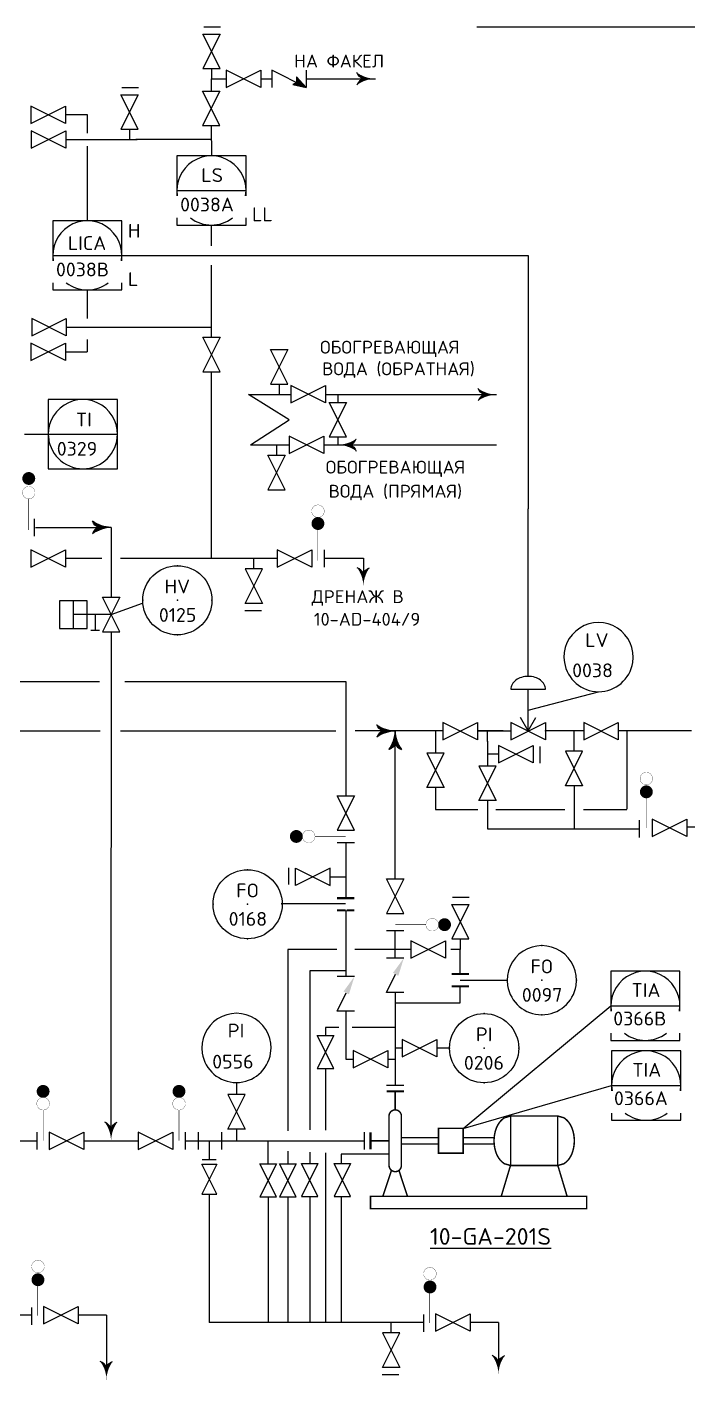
# Model space of a CAD drawing. Extents: x 71 to 279, y 48 to 143.
# Drawn here: x 173.12 to 179.81, y 55.93 to 69.62 of the extents above; entities that cross this region are included whole.
import ezdxf
from ezdxf.enums import TextEntityAlignment as Align

# ---------------------------------------------------------------- set-up
doc = ezdxf.new("R2010")
doc.units = 0
doc.header["$MEASUREMENT"] = 0
doc.linetypes.add('DASH', pattern=[0.15625, 0.09375, -0.0625])
doc.layers.get('0').update_dxf_attribs({"linetype": 'CONTINUOUS'})
for name, color, linetype in [('IN-ATTRIBS', 7, 'CONTINUOUS'), ('IN-INST-TAP', 7, 'CONTINUOUS'), ('IN-MIN-PROC', 7, 'CONTINUOUS'), ('IN-PNEUMATIC', 7, 'CONTINUOUS'), ('IN-TEXT', 51, 'CONTINUOUS')]:
    doc.layers.add(name, color=color, linetype=linetype)
doc.styles.add('ATTRIBS', font='SIMPLEX', dxfattribs={"width": 0.8, "height": 0.125})
doc.styles.add('NARROW', font='simplex', dxfattribs={"width": 0.75, "height": 0.1})
doc.styles.add('S1', font='SIMPLEX.shx')
doc.styles.add('SIMPLEX', font='SIMPLEX')

# ---------------------------------------------------------------- blocks, each defined once
blk = doc.blocks.new('PH35')
at = {"layer": 'IN-ATTRIBS'}
for p in [(0, 0.25), (-0.25, 0), (0, 0), (0.25, 0), (0, -0.25)]:
    blk.add_point(p, dxfattribs=at)
at = {"layer": 'IN-ATTRIBS', "flags": 1}
for tag, style, width, p in [('IDNUM', 'ATTRIBS', 0.8, (0.0087, 0.5838)), ('DWGNO', 'ATTRIBS', 0.8, (0.0029, 0.4474)), ('FILENO', 'ATTRIBS', 0.8, (-0.003, 0.3111)), ('LOC', 'ATTRIBS', 0.8, (-0.0799, -0.422)), ('SIG', 'ATTRIBS', 0.8, (-0.0872, -0.5633)), ('INSTALL', 'ATTRIBS', 0.8, (-0.0872, -0.6994)), ('SERV', 'ATTRIBS', 0.8, (-0.0834, -0.8376)), ('DATE', 'ATTRIBS', 0.8, (-0.0881, -0.9694)), ('DES', 'NARROW', 0.75, (-0.0866, -1.1017)), ('CSYS', 'NARROW', 0.75, (-0.0866, -1.2425))]:
    blk.add_attdef(tag, text='', height=0.1, dxfattribs=dict(at, style=style, width=width)).set_placement(p, align=Align.CENTER)
at = {"layer": 'IN-ATTRIBS', "style": 'ATTRIBS', "flags": 1}
blk.add_attdef('SYSCDI', text='', height=0.1, dxfattribs=at).set_placement((-0.3125, 0.3125), align=Align.RIGHT)
at = {"layer": 'IN-ATTRIBS', "style": 'S1'}
for tag, p in [('XT', (0.3241, 0.2568)), ('A1', (0.3233, 0.1153)), ('A2', (0.3233, -0.0347)), ('A3', (0.3233, -0.1847)), ('RES', (0.3233, -0.3422))]:
    blk.add_attdef(tag, p, '', height=0.1, dxfattribs=at)
at = {"layer": 'IN-ATTRIBS', "style": 'ATTRIBS'}
blk.add_attdef('SYSCDV', text='', height=0.1, dxfattribs=at).set_placement((-0.3125, 0.1411), align=Align.RIGHT)
at = {"layer": 'IN-ATTRIBS', "style": 'S1'}
for tag, p in [('INSTTYPE', (-0.0002, 0.0499)), ('TAGNUM', (0.0019, -0.1561)), ('MD', (0.4017, -0.5655)), ('SZ', (0.4017, -0.6963))]:
    blk.add_attdef(tag, text='', height=0.1, dxfattribs=at).set_placement(p, align=Align.CENTER)
blk = doc.blocks.new('BUBTEXT')
at = {"layer": 'IN-ATTRIBS'}
for p in [(0, 0.25), (-0.25, 0), (0, 0), (0.25, 0), (0, -0.25)]:
    blk.add_point(p, dxfattribs=at)
at = {"layer": 'IN-ATTRIBS', "flags": 1}
for tag, style, width, p in [('IDNUM', 'ATTRIBS', 0.8, (0.0087, 0.5838)), ('DWGNO', 'ATTRIBS', 0.8, (0.0029, 0.4474)), ('FILENO', 'ATTRIBS', 0.8, (-0.003, 0.3111)), ('LOC', 'ATTRIBS', 0.8, (-0.0799, -0.422)), ('SIG', 'ATTRIBS', 0.8, (-0.0872, -0.5633)), ('INSTALL', 'ATTRIBS', 0.8, (-0.0872, -0.6994)), ('SERV', 'ATTRIBS', 0.8, (-0.0834, -0.8376)), ('DATE', 'ATTRIBS', 0.8, (-0.0881, -0.9694)), ('DES', 'NARROW', 0.75, (-0.0866, -1.1017)), ('CSYS', 'NARROW', 0.75, (-0.0866, -1.2425))]:
    blk.add_attdef(tag, text='', height=0.1, dxfattribs=dict(at, style=style, width=width)).set_placement(p, align=Align.CENTER)
at = {"layer": 'IN-ATTRIBS', "style": 'ATTRIBS', "flags": 1}
blk.add_attdef('SYSCDI', text='', height=0.1, dxfattribs=at).set_placement((-0.3125, 0.3125), align=Align.RIGHT)
at = {"layer": 'IN-ATTRIBS', "style": 'S1'}
for tag, p in [('XT', (0.3241, 0.2568)), ('A1', (0.3233, 0.1153)), ('A2', (0.3233, -0.0347)), ('A3', (0.3233, -0.1847)), ('RES', (0.3233, -0.3422))]:
    blk.add_attdef(tag, p, '', height=0.1, dxfattribs=at)
at = {"layer": 'IN-ATTRIBS', "style": 'ATTRIBS'}
blk.add_attdef('SYSCDV', text='', height=0.1, dxfattribs=at).set_placement((-0.3125, 0.1411), align=Align.RIGHT)
at = {"layer": 'IN-ATTRIBS', "style": 'S1'}
for tag, p in [('INSTTYPE', (-0.0002, 0.0499)), ('TAGNUM', (0.0019, -0.1561)), ('MD', (0.4017, -0.5655)), ('SZ', (0.4017, -0.6963))]:
    blk.add_attdef(tag, text='', height=0.1, dxfattribs=at).set_placement(p, align=Align.CENTER)
blk = doc.blocks.new('PH29B')
at = {"linetype": 'Continuous'}
blk.add_line((-0.25, 0), (0.25, 0), dxfattribs=at)
for points in [[(0.25, -0.0384), (0.25, 0.25), (-0.25, 0.25), (-0.25, -0.0384)], [(-0.25, -0.1986), (-0.25, -0.25), (0.25, -0.25), (0.25, -0.1986)]]:
    blk.add_lwpolyline(points)
for start, end in [(351.15289, 188.84711), (232.60374, 307.39626)]:
    blk.add_arc((0, 0), 0.25, start, end)

msp = doc.modelspace()

# ---------------------------------------------------------------- hatches: boundary and pattern name
h = msp.add_hatch()
h.set_pattern_fill('ANSI35', color=2, scale=0.00014, style=0)
h.set_pattern_definition([(45, (-820.7504104, -353.7847608), (-0.0006286179285, 0.0006286179285), []), (45, (-820.74978175, -353.7847608), (-0.0006286179285, 0.0006286179285), [0.00111125, -0.00022225, 0, -0.00022225])])
edge = h.paths.add_edge_path()
edge.add_line((175.948, 69.013), (175.847, 69.121))
edge.add_line((175.813, 69.044), (175.945, 69.014))
edge.add_line((175.847, 69.065), (175.813, 69.044))
edge.add_line((175.847, 69.121), (175.847, 69.065))

# ---------------------------------------------------------------- linework, layer by layer
at = {"color": 2}
for p, q in [((175.079, 69.625), (174.91, 69.625)), ((174.988, 69.204), (174.988, 69.098)), ((175.598, 69.188), (175.598, 69.013)), ((175.948, 69.013), (175.598, 69.188)), ((175.948, 69.188), (175.948, 69.013)), ((175.847, 69.065), (175.813, 69.044)), ((175.813, 69.044), (175.945, 69.014)), ((175.847, 69.121), (175.847, 69.065)), ((175.948, 69.013), (175.847, 69.121)), ((174.25, 69.011), (174.081, 69.011)), ((174.159, 68.59), (174.159, 68.485)), ((175.675, 65.904), (175.675, 66.009)), ((175.648, 65.29), (175.648, 65.395)), ((173.198, 64.472), (173.198, 64.647)), ((175.417, 64.141), (175.417, 64.247)), ((176.128, 64.334), (176.128, 64.159)), ((173.589, 63.817), (173.589, 63.537)), ((175.326, 63.72), (175.495, 63.72)), ((173.973, 63.677), (173.589, 63.677)), ((173.812, 63.677), (173.812, 63.521)), ((173.768, 63.521), (173.856, 63.521)), ((178.018, 62.921), (178.368, 62.921)), ((178.193, 62.499), (178.193, 62.921)), ((177.68, 62.411), (177.33, 62.586)), ((177.33, 62.586), (177.33, 62.411)), ((177.33, 62.411), (177.68, 62.586)), ((177.68, 62.586), (177.68, 62.411)), ((178.368, 62.411), (178.018, 62.586)), ((178.018, 62.411), (178.368, 62.586)), ((178.018, 62.586), (178.018, 62.411)), ((178.368, 62.586), (178.368, 62.411)), ((179.105, 62.411), (178.755, 62.586)), ((178.755, 62.586), (178.755, 62.411)), ((178.755, 62.411), (179.105, 62.586)), ((179.105, 62.586), (179.105, 62.411)), ((178.314, 62.173), (178.314, 62.342)), ((177.893, 62.264), (177.787, 62.264)), ((179.317, 61.597), (179.317, 61.422)), ((179.448, 61.606), (179.448, 61.431)), ((179.798, 61.431), (179.448, 61.606)), ((179.448, 61.431), (179.798, 61.606)), ((179.798, 61.606), (179.798, 61.431)), ((176.26, 61.369), (176.435, 61.369)), ((175.768, 61.113), (175.768, 60.944)), ((176.189, 61.022), (176.347, 61.022)), ((177.597, 60.815), (177.428, 60.815)), ((176.935, 60.476), (176.76, 60.476)), ((176.935, 60.201), (176.76, 60.201)), ((176.435, 60.014), (176.26, 60.014)), ((176.76, 59.851), (176.852, 60.036)), ((176.935, 59.851), (176.76, 59.851)), ((176.919, 59.288), (176.847, 59.288)), ((176.76, 58.913), (176.935, 58.913)), ((173.222, 58.438), (173.222, 58.263)), ((174.722, 58.438), (174.722, 58.263)), ((174.854, 58.438), (174.854, 58.263)), ((174.965, 58.351), (174.965, 58.163)), ((175.09, 58.438), (175.09, 58.263)), ((175.241, 58.469), (175.241, 58.347)), ((176.535, 58.263), (176.535, 58.438)), ((174.895, 58.163), (175.035, 58.163)), ((173.167, 56.664), (173.167, 56.489)), ((177.134, 56.592), (177.134, 56.417)), ((176.807, 56.407), (176.807, 56.513)), ((176.716, 55.986), (176.885, 55.986))]:
    msp.add_line(p, q, dxfattribs=at)
at = {"color": 5}
for p, q in [((180.233, 69.622), (177.673, 69.622)), ((174.988, 69.101), (175.137, 69.101)), ((174.988, 68.977), (174.988, 69.101)), ((175.487, 69.101), (175.598, 69.101)), ((175.948, 69.101), (176.647, 69.101)), ((174.988, 68.473), (174.988, 68.627)), ((173.514, 68.488), (174.238, 68.488)), ((174.988, 68.488), (174.222, 68.488)), ((173.519, 66.588), (174.278, 66.588)), ((174.222, 66.588), (174.988, 66.588)), ((174.988, 64.247), (174.988, 66.135)), ((176.267, 65.475), (176.267, 65.395)), ((173.206, 64.559), (173.847, 64.559)), ((173.972, 64.559), (173.972, 63.852)), ((173.51, 64.247), (173.879, 64.247)), ((174.066, 64.247), (175.653, 64.247)), ((176.128, 64.247), (176.526, 64.247)), ((176.526, 64.247), (176.526, 64.09)), ((173.973, 63.502), (173.972, 61.319)), ((169.491, 63.001), (173.856, 63.001)), ((174.112, 63.001), (176.347, 63.001)), ((176.347, 63.001), (176.347, 61.844)), ((170.222, 62.499), (173.861, 62.499)), ((174.066, 62.499), (176.245, 62.499)), ((177.33, 62.499), (176.441, 62.499)), ((177.255, 62.499), (177.255, 62.276)), ((177.68, 62.499), (178.018, 62.499)), ((177.94, 62.499), (177.68, 62.499)), ((177.782, 62.393), (177.782, 62.499)), ((178.755, 62.499), (178.368, 62.499)), ((178.657, 62.294), (178.657, 62.499)), ((179.846, 62.499), (179.11, 62.499)), ((179.192, 62.499), (179.192, 61.708)), ((176.847, 61.001), (176.847, 62.374)), ((177.782, 62.397), (177.782, 62.144)), ((177.255, 61.926), (177.255, 61.704)), ((178.657, 61.944), (178.657, 61.509)), ((177.782, 61.794), (177.782, 61.509)), ((177.255, 61.704), (177.683, 61.704)), ((177.866, 61.704), (178.362, 61.704)), ((178.362, 61.704), (178.565, 61.704)), ((178.753, 61.704), (179.192, 61.704)), ((177.782, 61.509), (179.317, 61.509)), ((180.727, 61.525), (179.798, 61.525)), ((176.347, 61.369), (176.347, 60.81)), ((173.972, 58.444), (173.972, 61.316)), ((176.347, 61.101), (176.347, 60.81)), ((176.347, 60.682), (176.347, 60.288)), ((176.847, 60.201), (176.847, 60.476)), ((175.762, 60.286), (175.762, 60.14)), ((176.257, 60.286), (175.762, 60.286)), ((176.347, 60.303), (176.347, 60.014)), ((176.847, 60.286), (176.44, 60.286)), ((177.007, 60.288), (176.847, 60.288)), ((177.506, 60.288), (177.41, 60.288)), ((177.506, 60.394), (177.506, 60.288)), ((177.506, 60.038), (177.506, 60.288)), ((175.762, 60.14), (175.762, 58.453)), ((175.982, 60.072), (175.982, 58.462)), ((176.137, 60.072), (175.982, 60.072)), ((176.345, 60.072), (175.982, 60.072)), ((176.847, 59.851), (176.847, 58.913)), ((177.506, 59.748), (177.506, 59.913)), ((176.847, 59.748), (177.506, 59.748)), ((176.347, 59.662), (176.347, 59.177)), ((176.143, 59.497), (176.143, 59.417)), ((176.277, 59.497), (176.143, 59.497)), ((176.847, 59.497), (176.413, 59.497)), ((176.347, 59.177), (176.422, 59.177)), ((176.772, 59.177), (176.847, 59.177)), ((176.143, 59.087), (176.143, 58.458)), ((170.535, 58.351), (173.222, 58.351)), ((173.697, 58.351), (174.247, 58.351)), ((174.722, 58.351), (176.535, 58.351)), ((175.563, 58.118), (175.563, 58.35)), ((175.762, 58.246), (175.762, 58.118)), ((175.982, 58.236), (175.982, 58.121)), ((176.143, 58.229), (176.143, 56.513)), ((176.785, 58.214), (176.302, 58.214)), ((176.302, 58.214), (176.302, 58.121)), ((174.966, 57.811), (174.966, 56.513)), ((175.563, 57.785), (175.563, 56.513)), ((175.762, 57.785), (175.762, 56.513)), ((175.982, 57.788), (175.982, 56.513)), ((176.302, 57.788), (176.302, 56.513)), ((173.167, 56.586), (172.841, 56.586)), ((173.926, 56.586), (173.639, 56.586)), ((173.926, 56.586), (173.926, 56.055)), ((177.134, 56.513), (174.966, 56.513)), ((177.892, 56.513), (177.606, 56.513)), ((177.892, 56.513), (177.892, 56.113))]:
    msp.add_line(p, q, dxfattribs=at)
at = {"linetype": 'Continuous'}
for p, q in [((174.988, 68.8), (174.988, 68.803)), ((174.638, 67.97), (175.338, 67.97)), ((173.382, 67.313), (174.082, 67.313)), ((173.097, 65.504), (173.337, 65.504)), ((173.337, 65.504), (174.037, 65.504)), ((178.193, 62.499), (178.116, 62.637)), ((178.193, 62.499), (178.269, 62.637)), ((173.464, 56.586), (173.464, 56.586)), ((177.431, 56.513), (177.43, 56.513))]:
    msp.add_line(p, q, dxfattribs=at)
at = {"color": 5, "linetype": 'Continuous'}
for p, q in [((174.988, 68.473), (174.988, 68.32)), ((175.362, 65.904), (175.792, 65.904)), ((175.773, 65.648), (175.362, 65.904)), ((176.142, 65.904), (176.212, 65.904)), ((176.212, 65.904), (177.874, 65.904)), ((176.267, 65.904), (176.267, 65.825)), ((175.384, 65.395), (175.773, 65.648)), ((175.384, 65.395), (175.774, 65.395)), ((176.122, 65.395), (177.872, 65.395))]:
    msp.add_line(p, q, dxfattribs=at)
for p, q in [((174.082, 67.313), (178.193, 67.313)), ((173.973, 63.677), (174.29, 63.792)), ((176.343, 60.75), (175.694, 60.75)), ((177.535, 58.476), (179.029, 59.717)), ((177.535, 58.476), (179.037, 58.91))]:
    msp.add_line(p, q)
at = {"color": 6}
for p, q in [((178.014, 58.601), (178.014, 58.101)), ((178.493, 58.101), (178.493, 58.601))]:
    msp.add_line(p, q, dxfattribs=at)
at = {"color": 2}
for points in [[(175.075, 69.204), (174.9, 69.554), (175.075, 69.554), (174.9, 69.204)], [(175.137, 69.012), (175.487, 69.187), (175.487, 69.012), (175.137, 69.187)], [(174.246, 68.59), (174.071, 68.94), (174.246, 68.94), (174.071, 68.59)], [(175.074, 68.627), (174.899, 68.977), (175.074, 68.977), (174.899, 68.627)], [(173.16, 68.65), (173.51, 68.825), (173.51, 68.65), (173.16, 68.825)], [(173.164, 68.4), (173.514, 68.575), (173.514, 68.4), (173.164, 68.575)], [(173.169, 66.5), (173.519, 66.675), (173.519, 66.5), (173.169, 66.675)], [(173.16, 66.25), (173.51, 66.425), (173.51, 66.25), (173.16, 66.425)], [(175.075, 66.135), (174.9, 66.485), (175.075, 66.485), (174.9, 66.135)], [(175.762, 66.359), (175.587, 66.009), (175.762, 66.009), (175.587, 66.359)], [(176.142, 65.821), (175.792, 65.996), (175.792, 65.821), (176.142, 65.996)], [(176.354, 65.825), (176.179, 65.475), (176.354, 65.475), (176.179, 65.825)], [(176.124, 65.309), (175.774, 65.484), (175.774, 65.309), (176.124, 65.484)], [(175.735, 65.29), (175.56, 64.94), (175.735, 64.94), (175.56, 65.29)], [(173.16, 64.159), (173.51, 64.334), (173.51, 64.159), (173.16, 64.334)], [(175.653, 64.159), (176.003, 64.334), (176.003, 64.159), (175.653, 64.334)], [(175.33, 64.141), (175.505, 63.791), (175.33, 63.791), (175.505, 64.141)], [(174.06, 63.502), (173.885, 63.852), (174.06, 63.852), (173.885, 63.502)], [(173.449, 63.817), (173.449, 63.537), (173.729, 63.537), (173.729, 63.817)], [(177.893, 62.176), (178.243, 62.351), (178.243, 62.176), (177.893, 62.351)], [(177.168, 62.276), (177.343, 61.926), (177.168, 61.926), (177.343, 62.276)], [(178.569, 62.294), (178.744, 61.944), (178.569, 61.944), (178.744, 62.294)], [(177.694, 62.144), (177.869, 61.794), (177.694, 61.794), (177.869, 62.144)], [(176.435, 61.494), (176.26, 61.844), (176.435, 61.844), (176.26, 61.494)], [(176.189, 61.109), (175.839, 60.934), (175.839, 61.109), (176.189, 60.934)], [(176.935, 60.651), (176.76, 61.001), (176.935, 61.001), (176.76, 60.651)], [(177.594, 60.394), (177.419, 60.744), (177.594, 60.744), (177.419, 60.394)], [(177.007, 60.201), (177.357, 60.376), (177.357, 60.201), (177.007, 60.376)], [(176.226, 59.084), (176.059, 59.417), (176.226, 59.417), (176.059, 59.084)], [(176.919, 59.201), (177.269, 59.376), (177.269, 59.201), (176.919, 59.376)], [(176.422, 59.089), (176.772, 59.264), (176.772, 59.089), (176.422, 59.264)], [(175.154, 58.819), (175.329, 58.469), (175.154, 58.469), (175.329, 58.819)], [(173.347, 58.263), (173.697, 58.438), (173.697, 58.263), (173.347, 58.438)], [(174.247, 58.263), (174.597, 58.438), (174.597, 58.263), (174.247, 58.438)], [(175.041, 57.811), (174.89, 58.113), (175.041, 58.113), (174.89, 57.811)], [(175.645, 57.785), (175.479, 58.118), (175.645, 58.118), (175.479, 57.785)], [(175.845, 57.785), (175.678, 58.118), (175.845, 58.118), (175.678, 57.785)], [(176.065, 57.788), (175.899, 58.121), (176.065, 58.121), (175.899, 57.788)], [(176.395, 57.788), (176.229, 58.121), (176.395, 58.121), (176.229, 57.788)], [(173.289, 56.498), (173.639, 56.673), (173.639, 56.498), (173.289, 56.673)], [(177.256, 56.425), (177.606, 56.6), (177.606, 56.425), (177.256, 56.6)], [(176.72, 56.407), (176.895, 56.057), (176.72, 56.057), (176.895, 56.407)]]:
    msp.add_lwpolyline(points, close=True, dxfattribs=at)
at = {"color": 5}
for points in [[(176.522, 69.101, -0.206864), (176.46, 69.163)], [(176.522, 69.101, 0.206864), (176.46, 69.038)], [(177.749, 65.904, -0.206864), (177.686, 65.966)], [(177.749, 65.904, 0.206864), (177.686, 65.841)], [(176.392, 65.395, 0.206864), (176.454, 65.458)], [(176.392, 65.395, -0.206864), (176.454, 65.333)], [(173.847, 64.559, -0.206864), (173.785, 64.622)], [(173.972, 64.559, -0.150368), (173.785, 64.622)], [(173.847, 64.559, 0.206864), (173.785, 64.497)], [(176.526, 64.09, 0.206864), (176.463, 64.152)], [(176.526, 64.09, -0.206864), (176.588, 64.152)], [(176.722, 62.499, -0.206864), (176.66, 62.561)], [(176.722, 62.499, 0.206864), (176.66, 62.436)], [(176.847, 62.499, 0.150368), (176.66, 62.436)], [(176.847, 62.499, 0.150368), (176.91, 62.311)], [(176.847, 62.374, -0.206864), (176.785, 62.311)], [(176.847, 62.374, 0.206864), (176.91, 62.311)], [(173.972, 58.476, 0.206864), (173.91, 58.538)], [(173.972, 58.476, -0.206864), (174.035, 58.538)], [(177.892, 56.113, 0.206864), (177.83, 56.176)], [(177.892, 56.113, -0.206864), (177.955, 56.176)], [(173.926, 56.055, 0.206864), (173.863, 56.117)], [(173.926, 56.055, -0.206864), (173.988, 56.117)]]:
    msp.add_lwpolyline(points, format="xyb", dxfattribs=at)
for points in [[(175.338, 67.916), (175.338, 68.32), (174.638, 68.32), (174.638, 67.916)], [(174.082, 67.259), (174.082, 67.663), (173.382, 67.663), (173.382, 67.259)], [(174.638, 67.692), (174.638, 67.62), (175.338, 67.62), (175.338, 67.692)], [(173.382, 67.035), (173.382, 66.963), (174.082, 66.963), (174.082, 67.035)], [(174.037, 65.45), (174.037, 65.854), (173.337, 65.854), (173.337, 65.45)], [(173.337, 65.45), (173.337, 65.154), (174.037, 65.154), (174.037, 65.45)]]:
    msp.add_lwpolyline(points)
at = {"color": 2}
for points, const_width in [([(173.172, 65.055, 1), (173.107, 65.055, 1)], 0.065), ([(173.203, 64.912, 1), (173.076, 64.912, 1)], 0.0025), ([(176.129, 64.724, 1), (176.002, 64.724, 1)], 0.0025), ([(176.098, 64.599, 1), (176.033, 64.599, 1)], 0.065), ([(179.325, 62.017, 1), (179.452, 62.017, 1)], 0.0025), ([(179.356, 61.883, 1), (179.421, 61.883, 1)], 0.065), ([(175.847, 61.399, 1), (175.847, 61.464, 1)], 0.065), ([(175.972, 61.368, 1), (175.972, 61.496, 1)], 0.0025), ([(177.222, 60.602, 1), (177.222, 60.474, 1)], 0.0025), ([(177.347, 60.571, 1), (177.347, 60.506, 1)], 0.065), ([(173.252, 58.851, 1), (173.317, 58.851, 1)], 0.065), ([(174.627, 58.851, 1), (174.692, 58.851, 1)], 0.065), ([(173.221, 58.726, 1), (173.349, 58.726, 1)], 0.0025), ([(174.596, 58.726, 1), (174.724, 58.726, 1)], 0.0025), ([(173.169, 57.078, 1), (173.297, 57.078, 1)], 0.0025), ([(173.2, 56.944, 1), (173.265, 56.944, 1)], 0.065), ([(177.135, 57.005, 1), (177.263, 57.005, 1)], 0.0025), ([(177.167, 56.871, 1), (177.232, 56.871, 1)], 0.065)]:
    msp.add_lwpolyline(points, format="xyb", close=True, dxfattribs=dict(at, const_width=const_width))
for points, const_width in [([(173.139, 64.846), (173.139, 64.534)], 0.005), ([(176.065, 64.536), (176.065, 64.224)], 0.005), ([(179.386, 61.831), (179.386, 61.518)], 0.005), ([(176.035, 61.432), (176.347, 61.432)], 0.005), ([(176.26, 60.807), (176.435, 60.807)], 0.021), ([(176.26, 60.683), (176.347, 60.683)], 0.021), ([(176.356, 60.683), (176.435, 60.683)], 0.021), ([(177.16, 60.538), (176.847, 60.538)], 0.005), ([(177.419, 60.038), (177.594, 60.038)], 0.021), ([(177.419, 59.913), (177.594, 59.913)], 0.021), ([(173.285, 58.663), (173.285, 58.351)], 0.005), ([(174.66, 58.663), (174.66, 58.351)], 0.005), ([(173.23, 56.892), (173.23, 56.579)], 0.005), ([(177.196, 56.819), (177.196, 56.507)], 0.005)]:
    msp.add_lwpolyline(points, dxfattribs=dict(at, const_width=const_width))
msp.add_lwpolyline([(178.368, 62.921, 0.126822), (178.355, 62.969, 0.10607), (178.317, 63.014, 0.085783), (178.262, 63.042, 0.075445), (178.193, 63.052, 0.075445), (178.124, 63.042, 0.085783), (178.069, 63.014, 0.10607), (178.03, 62.969, 0.126822), (178.018, 62.921)], format="xyb", dxfattribs=at)
msp.add_lwpolyline([(176.435, 59.664), (176.26, 59.664), (176.352, 59.849)], dxfattribs=at)
at = {"color": 6}
for points, const_width in [([(176.76, 58.851), (176.935, 58.851)], 0.021), ([(176.847, 58.663), (176.847, 58.851)], 0.015), ([(176.597, 58.263), (176.597, 58.438)], 0.021), ([(176.785, 58.351), (176.597, 58.351)], 0.015), ([(176.91, 58.382), (177.285, 58.382)], 0.015), ([(177.853, 58.382), (177.535, 58.382)], 0.015), ([(176.91, 58.319), (177.285, 58.319)], 0.015), ([(177.853, 58.319), (177.535, 58.319)], 0.015), ([(178.014, 58.101), (177.92, 57.788)], 0.015), ([(178.493, 58.101), (178.587, 57.788)], 0.015), ([(176.81, 58.051), (176.722, 57.788)], 0.015), ([(176.885, 58.051), (176.972, 57.788)], 0.015)]:
    msp.add_lwpolyline(points, dxfattribs=dict(at, const_width=const_width))
at = {"color": 6, "const_width": 0.015}
for points in [[(176.785, 58.601), (176.785, 58.101, 1), (176.91, 58.101), (176.91, 58.601, 1)], [(178.014, 58.601), (177.954, 58.584, 0.107118), (177.896, 58.527, 0.079807), (177.861, 58.45, 0.067453), (177.847, 58.351, 0.067453), (177.861, 58.251, 0.079807), (177.896, 58.174, 0.107118), (177.954, 58.118), (178.014, 58.101), (178.493, 58.101), (178.553, 58.118, 0.107118), (178.611, 58.174, 0.079807), (178.646, 58.251, 0.067453), (178.66, 58.351, 0.067453), (178.646, 58.45, 0.079807), (178.611, 58.527, 0.107118), (178.553, 58.584), (178.493, 58.601)]]:
    msp.add_lwpolyline(points, format="xyb", close=True, dxfattribs=at)
for points in [[(177.285, 58.226), (177.535, 58.226), (177.535, 58.476), (177.285, 58.476)], [(176.597, 57.663), (178.785, 57.663), (178.785, 57.788), (176.597, 57.788)]]:
    msp.add_lwpolyline(points, close=True, dxfattribs=at)
for centre in [(174.643, 63.822), (175.354, 60.745), (177.747, 59.288)]:
    msp.add_circle(centre, 0.35)
at = {"linetype": 'Continuous'}
for centre in [(174.988, 67.97), (173.732, 67.313)]:
    msp.add_arc(centre, 0.35, 351.1529, 188.8471, dxfattribs=at)
for centre, start, end in [((174.988, 67.97), 232.6037, 307.3963), ((173.732, 67.313), 232.6037, 307.3963), ((173.687, 65.504), 351.1529, 188.8471), ((173.687, 65.504), 180, 0), ((178.905, 63.247), 351.1529, 188.8471), ((178.905, 63.247), 188.8471, 351.1529), ((178.331, 59.976), 351.1529, 188.8471), ((178.331, 59.976), 188.8471, 351.1529), ((175.241, 59.291), 351.1529, 188.8471), ((175.241, 59.291), 188.8471, 351.1529)]:
    msp.add_arc(centre, 0.35, start, end)
at = {"color": 5}
for centre, start, end in [((173.98, 64.223), 91.3322, 125.5377), ((176.855, 62.835), 234.4623, 268.6678), ((176.511, 62.507), 324.4623, 358.6678)]:
    msp.add_arc(centre, 0.336, start, end, dxfattribs=at)
for p in [(178.018, 62.499), (178.368, 62.499)]:
    msp.add_point(p)
for points in [[(176.494, 69.142), (176.468, 69.147), (176.46, 69.163)], [(176.494, 69.06), (176.468, 69.055), (176.46, 69.038)], [(176.53, 69.125), (176.478, 69.132), (176.494, 69.142), (176.468, 69.147)], [(176.53, 69.077), (176.478, 69.069), (176.494, 69.06), (176.468, 69.055)], [(176.568, 69.112), (176.491, 69.12), (176.53, 69.125), (176.478, 69.132)], [(176.568, 69.09), (176.491, 69.082), (176.53, 69.077), (176.478, 69.069)], [(176.607, 69.104), (176.506, 69.109), (176.568, 69.112), (176.491, 69.12)], [(176.607, 69.098), (176.506, 69.093), (176.568, 69.09), (176.491, 69.082)], [(176.647, 69.101), (176.522, 69.101), (176.607, 69.104), (176.506, 69.109)], [(176.647, 69.101), (176.522, 69.101), (176.607, 69.098), (176.506, 69.093)], [(177.72, 65.945), (177.694, 65.95), (177.686, 65.966)], [(177.757, 65.928), (177.705, 65.935), (177.72, 65.945), (177.694, 65.95)], [(177.757, 65.88), (177.705, 65.872), (177.72, 65.863), (177.694, 65.858)], [(177.795, 65.915), (177.718, 65.922), (177.757, 65.928), (177.705, 65.935)], [(177.795, 65.892), (177.718, 65.885), (177.757, 65.88), (177.705, 65.872)], [(177.834, 65.907), (177.733, 65.912), (177.795, 65.915), (177.718, 65.922)], [(177.834, 65.9), (177.733, 65.896), (177.795, 65.892), (177.718, 65.885)], [(177.874, 65.904), (177.749, 65.904), (177.834, 65.907), (177.733, 65.912)], [(177.874, 65.904), (177.749, 65.904), (177.834, 65.9), (177.733, 65.896)], [(177.72, 65.863), (177.694, 65.858), (177.686, 65.841)], [(176.267, 65.395), (176.392, 65.395), (176.307, 65.399), (176.408, 65.403)], [(176.267, 65.395), (176.392, 65.395), (176.307, 65.392), (176.408, 65.387)], [(176.307, 65.399), (176.408, 65.403), (176.346, 65.407), (176.423, 65.414)], [(176.307, 65.392), (176.408, 65.387), (176.346, 65.384), (176.423, 65.377)], [(176.346, 65.407), (176.423, 65.414), (176.384, 65.419), (176.436, 65.427)], [(176.346, 65.384), (176.423, 65.377), (176.384, 65.371), (176.436, 65.364)], [(176.384, 65.419), (176.436, 65.427), (176.42, 65.436), (176.446, 65.441)], [(176.384, 65.371), (176.436, 65.364), (176.42, 65.354), (176.446, 65.349)], [(176.42, 65.436), (176.446, 65.441), (176.454, 65.458)], [(176.42, 65.354), (176.446, 65.349), (176.454, 65.333)], [(173.819, 64.601), (173.793, 64.606), (173.785, 64.622)], [(173.819, 64.518), (173.793, 64.513), (173.785, 64.497)], [(173.855, 64.583), (173.803, 64.591), (173.819, 64.601), (173.793, 64.606)], [(173.855, 64.535), (173.803, 64.528), (173.819, 64.518), (173.793, 64.513)], [(173.893, 64.571), (173.816, 64.578), (173.855, 64.583), (173.803, 64.591)], [(173.893, 64.548), (173.816, 64.541), (173.855, 64.535), (173.803, 64.528)], [(173.932, 64.563), (173.831, 64.567), (173.893, 64.571), (173.816, 64.578)], [(173.932, 64.556), (173.831, 64.551), (173.893, 64.548), (173.816, 64.541)], [(173.972, 64.559), (173.847, 64.559), (173.932, 64.563), (173.831, 64.567)], [(173.972, 64.559), (173.847, 64.559), (173.932, 64.556), (173.831, 64.551)], [(176.484, 64.118), (176.479, 64.144), (176.463, 64.152)], [(176.501, 64.082), (176.494, 64.134), (176.484, 64.118), (176.479, 64.144)], [(176.514, 64.044), (176.507, 64.121), (176.501, 64.082), (176.494, 64.134)], [(176.522, 64.005), (176.517, 64.106), (176.514, 64.044), (176.507, 64.121)], [(176.526, 63.965), (176.526, 64.09), (176.522, 64.005), (176.517, 64.106)], [(176.526, 63.965), (176.526, 64.09), (176.529, 64.005), (176.534, 64.106)], [(176.529, 64.005), (176.534, 64.106), (176.537, 64.044), (176.544, 64.121)], [(176.537, 64.044), (176.544, 64.121), (176.55, 64.082), (176.557, 64.134)], [(176.55, 64.082), (176.557, 64.134), (176.567, 64.118), (176.572, 64.144)], [(176.567, 64.118), (176.572, 64.144), (176.588, 64.152)], [(176.694, 62.54), (176.668, 62.545), (176.66, 62.561)], [(176.694, 62.458), (176.668, 62.453), (176.66, 62.436)], [(176.73, 62.523), (176.678, 62.53), (176.694, 62.54), (176.668, 62.545)], [(176.73, 62.475), (176.678, 62.467), (176.694, 62.458), (176.668, 62.453)], [(176.768, 62.51), (176.691, 62.518), (176.73, 62.523), (176.678, 62.53)], [(176.768, 62.488), (176.691, 62.48), (176.73, 62.475), (176.678, 62.467)], [(176.807, 62.502), (176.706, 62.507), (176.768, 62.51), (176.691, 62.518)], [(176.807, 62.496), (176.706, 62.491), (176.768, 62.488), (176.691, 62.48)], [(176.847, 62.499), (176.722, 62.499), (176.807, 62.502), (176.706, 62.507)], [(176.847, 62.499), (176.722, 62.499), (176.807, 62.496), (176.706, 62.491)], [(176.844, 62.459), (176.839, 62.358), (176.836, 62.42), (176.829, 62.343)], [(176.847, 62.499), (176.847, 62.374), (176.844, 62.459), (176.839, 62.358)], [(176.847, 62.499), (176.847, 62.374), (176.851, 62.459), (176.855, 62.358)], [(176.851, 62.459), (176.855, 62.358), (176.859, 62.42), (176.866, 62.343)], [(176.806, 62.345), (176.801, 62.319), (176.785, 62.311)], [(176.823, 62.382), (176.816, 62.33), (176.806, 62.345), (176.801, 62.319)], [(176.836, 62.42), (176.829, 62.343), (176.823, 62.382), (176.816, 62.33)], [(176.859, 62.42), (176.866, 62.343), (176.871, 62.382), (176.879, 62.33)], [(176.871, 62.382), (176.879, 62.33), (176.888, 62.345), (176.894, 62.319)], [(176.888, 62.345), (176.894, 62.319), (176.91, 62.311)], [(173.931, 58.504), (173.926, 58.53), (173.91, 58.538)], [(173.948, 58.468), (173.941, 58.52), (173.931, 58.504), (173.926, 58.53)], [(173.961, 58.43), (173.954, 58.507), (173.948, 58.468), (173.941, 58.52)], [(173.969, 58.391), (173.964, 58.492), (173.961, 58.43), (173.954, 58.507)], [(173.972, 58.351), (173.972, 58.476), (173.969, 58.391), (173.964, 58.492)], [(173.972, 58.351), (173.972, 58.476), (173.976, 58.391), (173.98, 58.492)], [(173.976, 58.391), (173.98, 58.492), (173.984, 58.43), (173.991, 58.507)], [(173.984, 58.43), (173.991, 58.507), (173.996, 58.468), (174.004, 58.52)], [(173.996, 58.468), (174.004, 58.52), (174.013, 58.504), (174.019, 58.53)], [(174.013, 58.504), (174.019, 58.53), (174.035, 58.538)], [(177.851, 56.142), (177.846, 56.167), (177.83, 56.176)], [(177.868, 56.105), (177.861, 56.157), (177.851, 56.142), (177.846, 56.167)], [(177.881, 56.067), (177.874, 56.144), (177.868, 56.105), (177.861, 56.157)], [(177.904, 56.067), (177.911, 56.144), (177.916, 56.105), (177.924, 56.157)], [(177.916, 56.105), (177.924, 56.157), (177.934, 56.142), (177.939, 56.167)], [(177.934, 56.142), (177.939, 56.167), (177.955, 56.176)], [(173.885, 56.083), (173.88, 56.109), (173.863, 56.117)], [(173.902, 56.047), (173.894, 56.099), (173.885, 56.083), (173.88, 56.109)], [(173.915, 56.009), (173.907, 56.086), (173.902, 56.047), (173.894, 56.099)], [(173.923, 55.97), (173.918, 56.071), (173.915, 56.009), (173.907, 56.086)], [(173.926, 55.93), (173.926, 56.055), (173.923, 55.97), (173.918, 56.071)], [(173.926, 55.93), (173.926, 56.055), (173.929, 55.97), (173.934, 56.071)], [(173.929, 55.97), (173.934, 56.071), (173.937, 56.009), (173.945, 56.086)], [(173.937, 56.009), (173.945, 56.086), (173.95, 56.047), (173.957, 56.099)], [(173.95, 56.047), (173.957, 56.099), (173.967, 56.083), (173.972, 56.109)], [(173.967, 56.083), (173.972, 56.109), (173.988, 56.117)], [(177.889, 56.028), (177.884, 56.129), (177.881, 56.067), (177.874, 56.144)], [(177.892, 55.988), (177.892, 56.113), (177.889, 56.028), (177.884, 56.129)], [(177.892, 55.988), (177.892, 56.113), (177.896, 56.028), (177.9, 56.129)], [(177.896, 56.028), (177.9, 56.129), (177.904, 56.067), (177.911, 56.144)]]:
    msp.add_solid(points, dxfattribs=at)
at = {"color": 2}
for points in [[(176.879, 60.02), (176.935, 60.201), (176.825, 60.051)], [(176.379, 59.833), (176.435, 60.014), (176.325, 59.863)]]:
    msp.add_solid(points, dxfattribs=at)
at = {"layer": 'IN-INST-TAP', "color": 5}
for p, q in [((173.732, 68.738), (173.732, 68.55)), ((173.732, 68.419), (173.732, 67.663)), ((174.988, 67.41), (174.988, 67.624)), ((174.988, 66.485), (174.988, 67.214)), ((173.732, 66.963), (173.732, 66.674)), ((173.732, 66.463), (173.732, 66.338))]:
    msp.add_line(p, q, dxfattribs=at)
at = {"layer": 'IN-INST-TAP', "color": 7}
for p, q in [((178.193, 67.313), (178.193, 64.747)), ((178.193, 62.71), (178.905, 62.897)), ((177.506, 59.976), (177.981, 59.976)), ((177.397, 59.288), (177.269, 59.288))]:
    msp.add_line(p, q, dxfattribs=at)
at = {"layer": 'IN-MIN-PROC', "color": 5}
for p, q in [((173.51, 68.738), (173.732, 68.738)), ((173.51, 66.338), (173.732, 66.338))]:
    msp.add_line(p, q, dxfattribs=at)
at = {"layer": 'IN-MIN-PROC', "color": 7}
for p, q in [((177.266, 62.499), (177.255, 62.499)), ((175.241, 58.941), (175.241, 58.819))]:
    msp.add_line(p, q, dxfattribs=at)
at = {"layer": 'IN-PNEUMATIC', "color": 7}
msp.add_line((178.193, 63.052), (178.193, 64.747), dxfattribs=at)

# ---------------------------------------------------------------- block references
at = {"linetype": 'Continuous', "xscale": 1.4, "yscale": 1.4, "zscale": 1.4}
for p, values in [((174.643, 63.822), {'INSTTYPE': 'HV', 'TAGNUM': '0125'}), ((175.354, 60.745), {'INSTTYPE': 'FO', 'TAGNUM': '0168'}), ((178.331, 59.976), {'INSTTYPE': 'FO', 'TAGNUM': '0097'})]:
    msp.add_blockref('BUBTEXT', p, dxfattribs=at).add_auto_attribs(values)
for p in [(179.379, 59.717), (179.387, 58.91)]:
    msp.add_blockref('PH29B', p, dxfattribs=at)
at = {"linetype": 'Continuous'}
ref = msp.add_blockref('PH35', (177.747, 59.288), dxfattribs=dict(at, xscale=-1.4, yscale=1.4, zscale=1.4))
ref.add_attrib('INSTTYPE', 'PI', dxfattribs={"layer": 'IN-ATTRIBS', "height": 0.14, "style": 'S1'}).set_placement((177.747, 59.358), align=Align.CENTER)
ref.add_attrib('TAGNUM', '0206', dxfattribs={"layer": 'IN-ATTRIBS', "height": 0.14, "style": 'S1'}).set_placement((177.745, 59.07), align=Align.CENTER)

# ---------------------------------------------------------------- texts
at = {"linetype": 'DASH', "style": 'SIMPLEX'}
for s, p in [('LS', (174.885, 68.056)), ('0038A', (174.671, 67.758)), ('LL', (175.398, 67.659)), ('H', (174.143, 67.493)), ('LICA', (173.535, 67.368)), ('0038B', (173.415, 67.101)), ('L', (174.143, 67.003)), ('LV', (178.77, 63.349)), ('0038', (178.638, 63.043))]:
    msp.add_text(s, height=0.14, dxfattribs=at).set_placement(p)
at = {"linetype": 'Continuous', "style": 'SIMPLEX'}
for s, p in [('TI', (173.616, 65.582)), ('0329', (173.423, 65.286)), ('TIA', (179.238, 59.806)), ('0366B', (179.054, 59.518)), ('PI', (175.153, 59.396)), ('0556', (174.996, 59.082)), ('TIA', (179.246, 58.999)), ('0366A', (179.061, 58.711))]:
    msp.add_text(s, height=0.14, dxfattribs=at).set_placement(p)
at = {"color": 4, "linetype": 'Continuous', "style": 'SIMPLEX'}
msp.add_text('%%u10-GA-201S', height=0.169, dxfattribs=at).set_placement((177.812, 57.298), align=Align.CENTER)
at = {"layer": 'IN-TEXT', "color": 1, "style": 'SIMPLEX'}
for s, p in [('НА ФАКЕЛ', (175.825, 69.215)), ('ОБОГРЕВАЮЩАЯ', (176.087, 66.319)), ('ВОДА (ОБРАТНАЯ)', (176.108, 66.1)), ('ОБОГРЕВАЮЩАЯ', (176.144, 65.105)), ('ВОДА (ПРЯМАЯ)', (176.174, 64.861)), ('ДРЕНАЖ B', (176.002, 63.794)), ('10-AD-404/9', (176.024, 63.565))]:
    msp.add_text(s, height=0.13, dxfattribs=at).set_placement(p)

doc.saveas('drawing.dxf')
